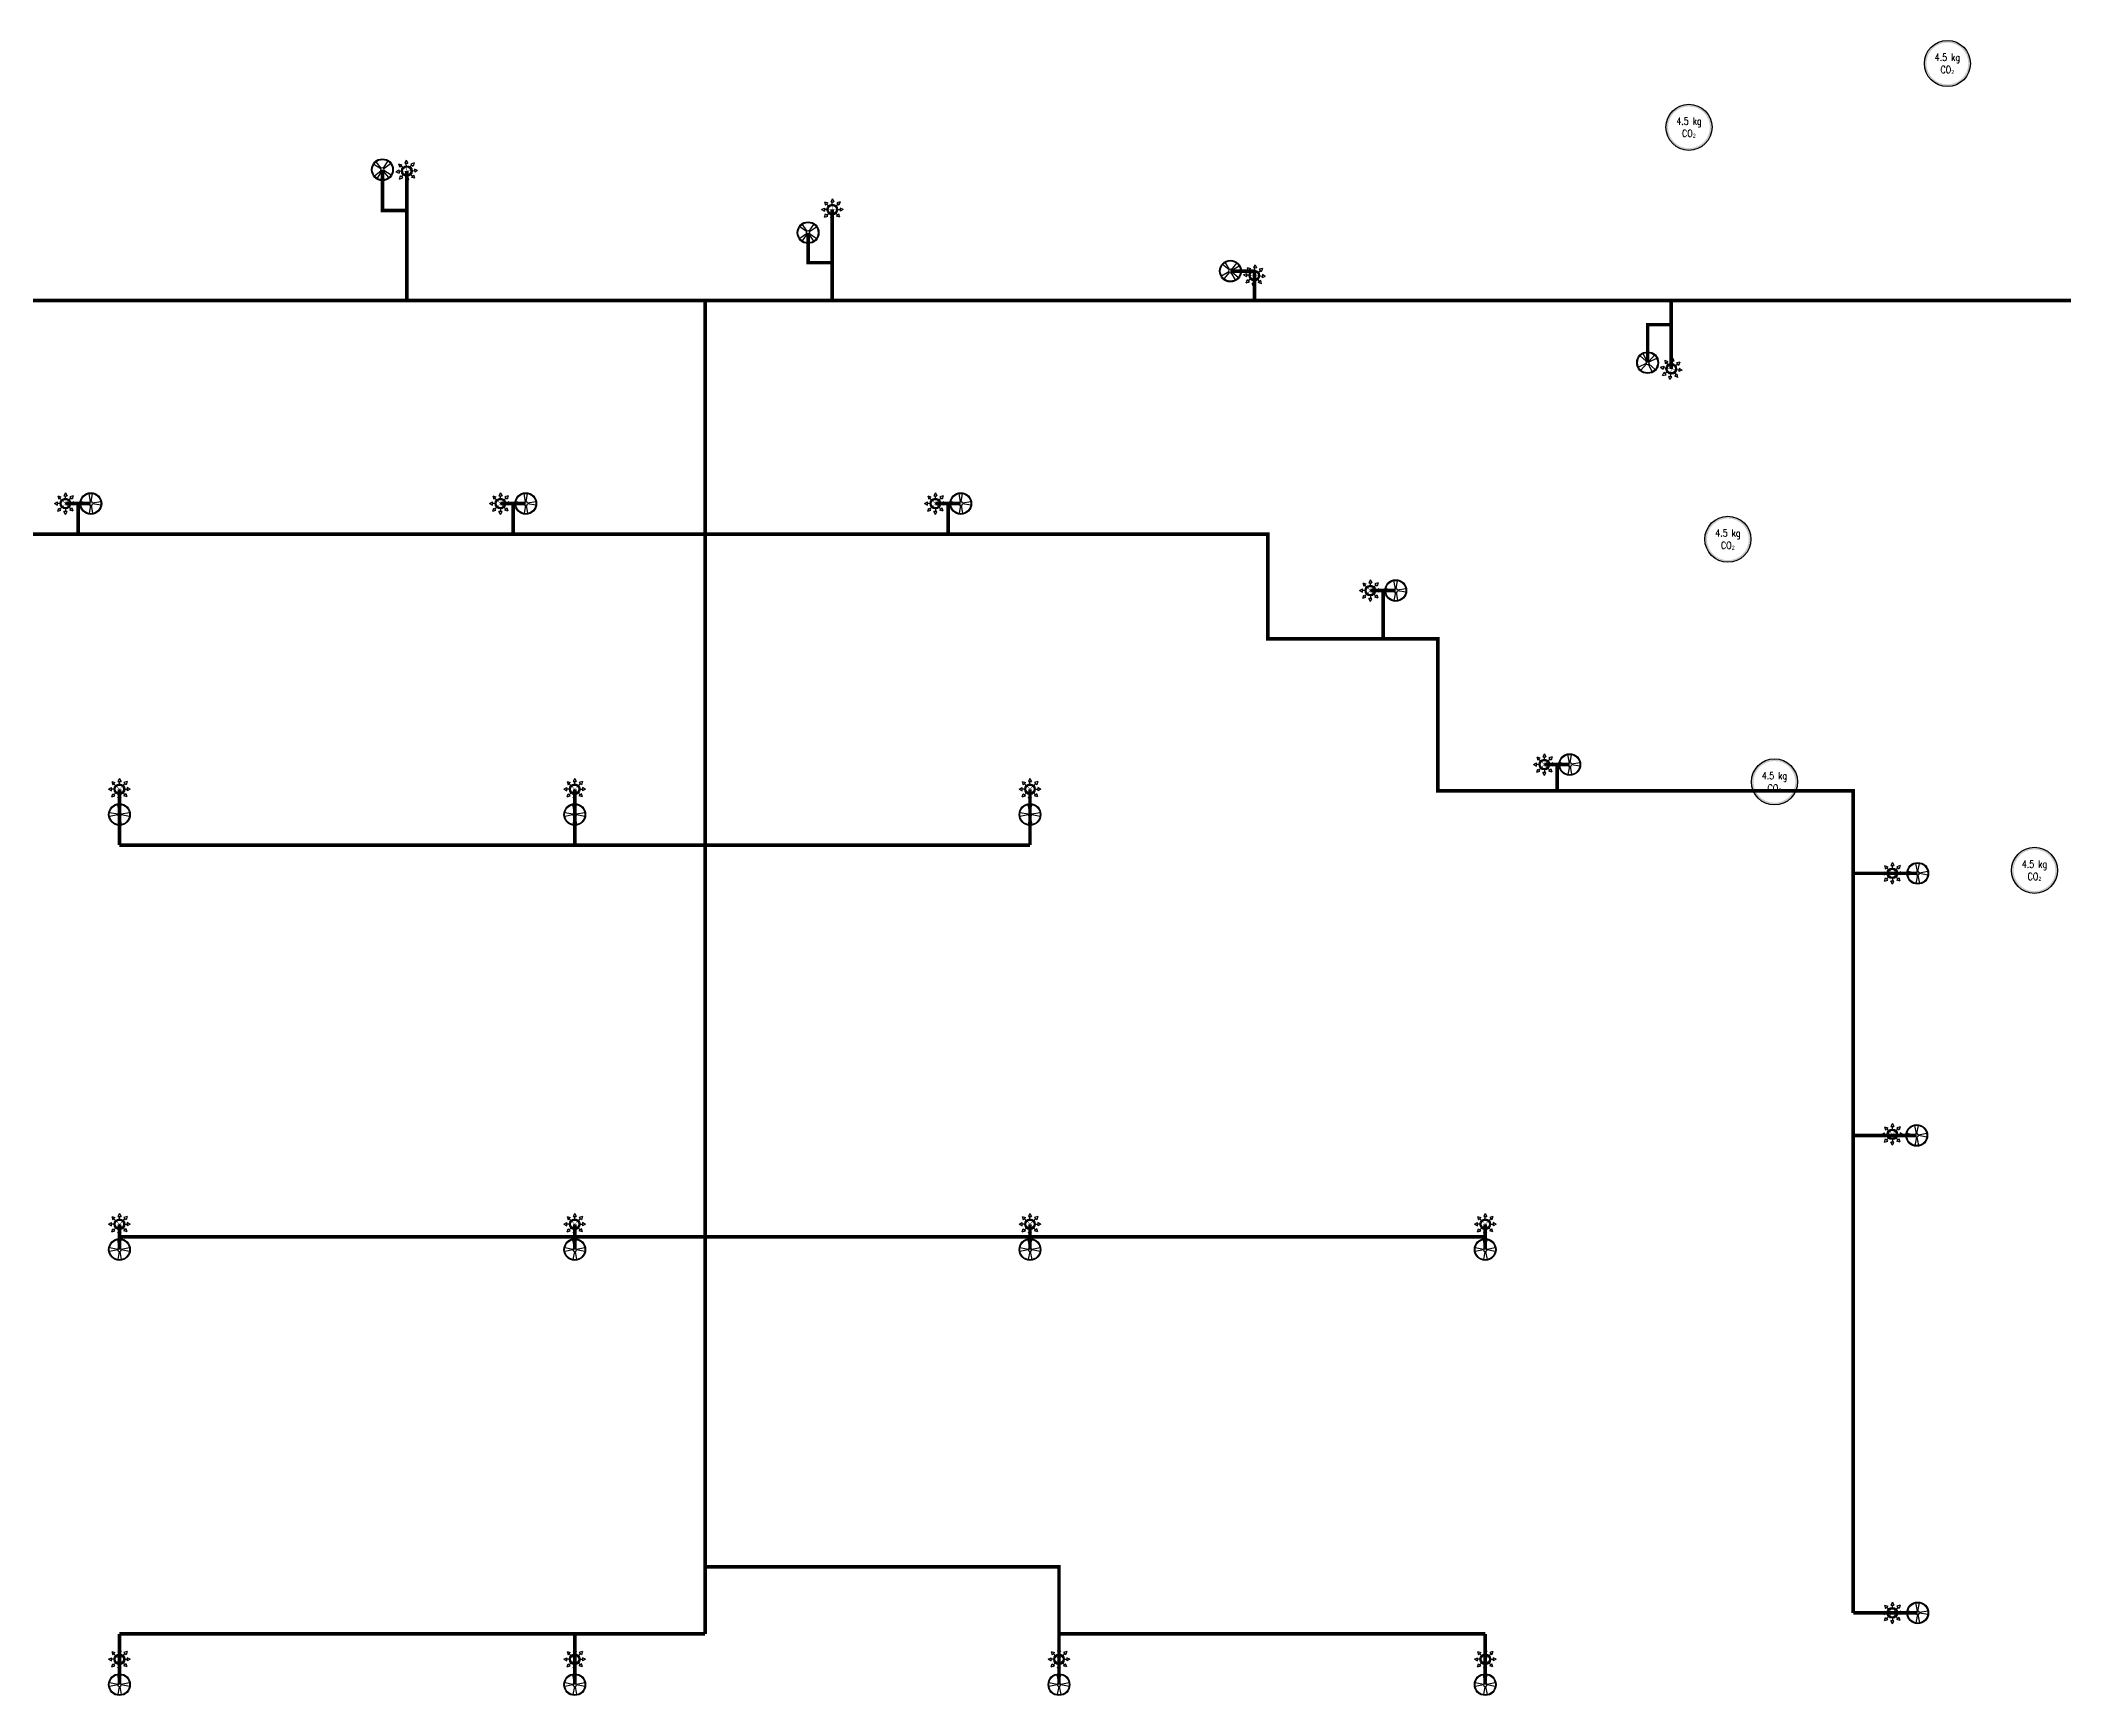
# Model space of a CAD drawing. Header units: millimetres. Extents: x -194958 to 83200, y -72620 to 64568.
# Drawn here: x 52406 to 66359, y -4675 to 6739 of the extents above; entities that cross this region are included whole.
import ezdxf
from ezdxf.enums import TextEntityAlignment as Align

# ---------------------------------------------------------------- set-up
doc = ezdxf.new("R2010")
doc.units = ezdxf.units.MM
doc.header["$LTSCALE"] = 200
doc.linetypes.add('CONTINOUS', pattern=[0])
for name, color, linetype, lineweight in [('_GD-M-FP-FireExtinguisher', 7, 'CONTINOUS', 30), ('_GD-M-FP-PenSpr-68°C', 150, 'Continuous', 30), ('_GD-M-FP-SprnBrn-100mm', 7, 'CONTINOUS', 30), ('_GD-M-FP-SprnBrn-25mm', 1, 'CONTINOUS', 30), ('_GD-M-FP-SprnBrn-40mm', 3, 'CONTINOUS', 30), ('_GD-M-FP-SprnBrn-50mm', 4, 'CONTINOUS', 30), ('_GD-M-FP-SprnBrn-65mm', 5, 'CONTINOUS', 30), ('_GD-M-FP-SprnBrn-80mm', 6, 'CONTINOUS', 30), ('_GD-M-FP-UprSpr', 150, 'Continuous', 30)]:
    doc.layers.add(name, color=color, linetype=linetype, lineweight=lineweight)
doc.styles.add('0137-T2-P-FF-6-108$0$GD-Romans', font='romans.shx', dxfattribs={"width": 0.8, "height": 2})

# ---------------------------------------------------------------- blocks, each defined once
blk = doc.blocks.new('0137-T2-P-FF-6-108$0$0137-T2-P-FF-17-119-RCP$0$0137-T2-P-FF-13-115-RCP$0$PENDANT SPRINKLER')
at = {"lineweight": 30}
h = blk.add_hatch(color=256, dxfattribs=at)
h.paths.add_polyline_path([(37, 0, 1), (-37, 0, 1)])
h.paths.add_polyline_path([(-29, 0, -1), (29, 0, -1)], flags=16)
for p, q in [((-75, 0), (-54, 11)), ((-54, -11), (-54, 11)), ((-53, 53), (-31, 46)), ((-53, 53), (-46, 31)), ((-46, 31), (-31, 46)), ((-20, 20), (-38, 38)), ((0, 75), (-11, 54)), ((-11, 54), (11, 54)), ((0, 75), (11, 54)), ((0, 29), (0, 54)), ((20, 20), (38, 38)), ((53, 53), (31, 46)), ((31, 46), (46, 31)), ((53, 53), (46, 31)), ((75, 0), (54, 11)), ((54, 11), (54, -11)), ((-75, 0), (-54, -11)), ((-29, 0), (-54, 0)), ((-53, -53), (-46, -31)), ((-53, -53), (-31, -46)), ((-46, -31), (-31, -46)), ((-20, -20), (-38, -38)), ((0, -75), (-11, -54)), ((11, -54), (-11, -54)), ((0, -29), (0, -54)), ((0, -75), (11, -54)), ((20, -20), (38, -38)), ((29, 0), (54, 0)), ((46, -31), (31, -46)), ((53, -53), (31, -46)), ((53, -53), (46, -31)), ((75, 0), (54, -11))]:
    blk.add_line(p, q, dxfattribs=at)
at = {"lineweight": 30, "const_width": 2.84}
for points in [[(-20, -20), (20, 20)], [(20, -20), (-20, 20)]]:
    blk.add_lwpolyline(points, dxfattribs=at)
at = {"lineweight": 30}
for radius in [36.6, 28.6]:
    blk.add_circle((0, 0), radius, dxfattribs=at)
blk = doc.blocks.new('0137-T2-P-FF-6-108$0$0137-T2-P-FF-17-119-RCP$0$0137-T2-P-FF-13-115-RCP$0$Upright sprinkler')
at = {"linetype": 'Continuous'}
h = blk.add_hatch(color=256, dxfattribs=at)
h.paths.add_polyline_path([(75, 0, 1), (-75, 0, 1)])
h.paths.add_polyline_path([(-70, 0, -1), (70, 0, -1)], flags=16)
for p, q in [((-12, 2), (-69, 12)), ((-2, 12), (-12, 69)), ((2, 12), (12, 69)), ((69, 12), (12, 2)), ((-12, -2), (-69, -12)), ((-2, -12), (-12, -69)), ((2, -12), (12, -69)), ((69, -12), (12, -2))]:
    blk.add_line(p, q, dxfattribs=at)
for radius in [75, 70]:
    blk.add_circle((0, 0), radius, dxfattribs=at)
for start, end in [(100, 170), (10, 80), (190, 260), (280, 350)]:
    blk.add_arc((0, 0), 12.5, start, end, dxfattribs=at)
blk = doc.blocks.new('4.5 kg CO2')
h = blk.add_hatch(color=150)
h.dxf.hatch_style = 1
h.paths.add_polyline_path([(159, 0, 1), (-159, 0, 1)])
h.paths.add_polyline_path([(-144, 0, -1), (144, 0, -1)], flags=16)
h.paths.add_polyline_path([(-102, -8), (102, -8), (102, -83), (-102, -83)], flags=8)
h.paths.add_polyline_path([(-71, 4), (71, 4), (71, 81), (-71, 81)], flags=8)
at = {"color": 150}
blk.add_circle((0, 0), 159, dxfattribs=at)
at = {"color": 150, "style": '0137-T2-P-FF-6-108$0$GD-Romans', "width": 0.8}
blk.add_text('4.5 kg', height=50, dxfattribs=at).set_placement((0, 43), align=Align.MIDDLE_CENTER)
at = {"color": 150, "insert": (0, -45), "char_height": 50, "width": 133.59, "attachment_point": 5, "style": '0137-T2-P-FF-6-108$0$GD-Romans'}
blk.add_mtext('CO{\\fISOCPEUR|b0|i0|c0|p34;₂}', dxfattribs=at)

msp = doc.modelspace()

# ---------------------------------------------------------------- linework, layer by layer
at = {"layer": '_GD-M-FP-SprnBrn-100mm', "const_width": 25}
msp.add_lwpolyline([(56739.6, 4945.1), (67177.1, 4945.1)], dxfattribs=at)
at = {"layer": '_GD-M-FP-SprnBrn-25mm', "const_width": 25}
for points in [[(54764.3, 5847.6), (54764.3, 5566.5), (54932.5, 5566.5)], [(54932.5, 5838.1), (54932.5, 4945.6)], [(57867, 5572.4), (57867, 4952.9)], [(57699.8, 5413.2), (57699.8, 5206.5), (57867, 5206.5)], [(60612.6, 5148.7), (60778.1, 5148.7)], [(60778.1, 5148.7), (60778.1, 4945.1)], [(63653.7, 4474.4), (63653.7, 4945.1)], [(63490.6, 4516.7), (63490.6, 4778.8), (63653.7, 4778.8)], [(52578.2, 3545), (52753.2, 3545)], [(52665.7, 3545), (52665.7, 3333.8)], [(55578.2, 3545), (55753.2, 3545)], [(55665.7, 3545), (55665.7, 3333.8)], [(58578.2, 3545), (58753.2, 3545)], [(58665.7, 3545), (58665.7, 3333.8)], [(61578.2, 2945), (61753.2, 2945)], [(61665.7, 2945), (61665.7, 2611.3)], [(62778.2, 1745), (62953.2, 1745)], [(62865.7, 1745), (62865.7, 1563.3)], [(65353.2, 995), (64908.1, 995)], [(65346.3, -811.9), (64901.2, -811.9)], [(64908.1, -1511.9), (64908.1, -4105)], [(65353.2, -4105), (64908.1, -4105)]]:
    msp.add_lwpolyline(points, dxfattribs=at)
at = {"layer": '_GD-M-FP-SprnBrn-25mm', "const_width": 25, "elevation": 0}
for points in [[(52950.7, 1575), (52950.7, 1189.5)], [(56090.7, 1575), (56090.7, 1189.5)], [(59230.7, 1575), (59230.7, 1189.5)], [(55840.7, 1189.5), (52950.7, 1189.5)], [(59230.7, 1189.5), (56989.6, 1189.5)], [(52950.7, -1425), (52950.7, -1600)], [(55840.7, -1512.5), (52950.7, -1512.5)], [(56090.7, -1425), (56090.7, -1600)], [(59230.7, -1425), (59230.7, -1600)], [(62370.7, -1512.5), (59480.7, -1512.5)], [(62370.7, -1425), (62370.7, -1600)], [(52950.7, -4600), (52950.7, -4250)], [(52950.7, -4250), (56090.7, -4250)], [(56090.7, -4600), (56090.7, -4250)], [(59430.7, -4600), (59430.7, -4250)], [(62370.7, -4250), (59430.7, -4250)], [(62370.7, -4600), (62370.7, -4250)]]:
    msp.add_lwpolyline(points, dxfattribs=at)
at = {"layer": '_GD-M-FP-SprnBrn-40mm', "const_width": 25, "elevation": 0}
for points in [[(56989.6, 1189.5), (55840.7, 1189.5)], [(59480.7, -1512.5), (55840.7, -1512.5)]]:
    msp.add_lwpolyline(points, dxfattribs=at)
at = {"layer": '_GD-M-FP-SprnBrn-40mm', "const_width": 25}
for points in [[(64908.1, 745), (64908.1, -1511.9)], [(59430.7, -4250), (59430.7, -3786.6), (56989.6, -3786.6)], [(55840.7, -4250), (56989.6, -4250)]]:
    msp.add_lwpolyline(points, dxfattribs=at)
at = {"layer": '_GD-M-FP-SprnBrn-50mm', "const_width": 25}
for points in [[(50533.3, 2095), (50533.3, 3333.8), (56989.6, 3333.8)], [(58915.7, 3333.8), (60870.6, 3333.8), (60870.6, 2611.3), (62044.5, 2611.3), (62044.5, 1563.3), (64908.1, 1563.3), (64908.1, 745)], [(56989.6, -1762.5), (56989.6, -4250)]]:
    msp.add_lwpolyline(points, dxfattribs=at)
at = {"layer": '_GD-M-FP-SprnBrn-65mm', "const_width": 25}
for points in [[(51696.2, 4945.1), (56739.6, 4945.1)], [(56989.6, 3333.8), (58915.7, 3333.8)], [(56989.6, 1520), (56989.6, -1762.5)]]:
    msp.add_lwpolyline(points, dxfattribs=at)
at = {"layer": '_GD-M-FP-SprnBrn-80mm', "const_width": 25}
msp.add_lwpolyline([(56989.6, 4945.1), (56989.6, 1520)], dxfattribs=at)

# ---------------------------------------------------------------- block references
at = {"layer": '_GD-M-FP-FireExtinguisher'}
for p in [(65558, 6579.7), (63775.6, 6139.9), (64044.2, 3298.8), (64365.3, 1625.6), (66158.9, 1015.7)]:
    msp.add_blockref('4.5 kg CO2', p, dxfattribs=at)
at = {"layer": '_GD-M-FP-PenSpr-68°C'}
for p, rotation in [((54932.5, 5838.1), 318.4247849027395), ((57867, 5572.4), 314.6452195647487), ((60778.1, 5117.2), 310.865654226758), ((63653.7, 4474.4), 307.0860888887673), ((52578.2, 3545), 3.620637389900147e-06), ((55578.2, 3545), 3.620637389900147e-06), ((58578.2, 3545), 3.620637389900147e-06), ((61578.2, 2945), 3.620637389900147e-06), ((62778.2, 1745), 3.620637389900147e-06), ((52950.7, 1575, 0), 3.620637389900147e-06), ((56090.7, 1575, 0), 3.620637389900147e-06), ((59230.7, 1575, 0), 3.620637389900147e-06), ((65178.2, 995), 3.620637389900147e-06), ((65178.2, -805), 3.620637389900147e-06), ((52950.7, -1425, 0), 3.620637389900147e-06), ((56090.7, -1425, 0), 3.620637389900147e-06), ((59230.7, -1425, 0), 3.620637389900147e-06), ((62370.7, -1425, 0), 3.620637389900147e-06), ((65178.2, -4105), 3.620637389900147e-06), ((52950.7, -4425, 0), 3.620637389900147e-06), ((56090.7, -4425, 0), 3.620637389900147e-06), ((59430.7, -4425, 0), 3.620637389900147e-06), ((62370.7, -4425, 0), 3.620637389900147e-06)]:
    msp.add_blockref('0137-T2-P-FF-6-108$0$0137-T2-P-FF-17-119-RCP$0$0137-T2-P-FF-13-115-RCP$0$PENDANT SPRINKLER', p, dxfattribs=dict(at, rotation=rotation))
at = {"layer": '_GD-M-FP-UprSpr'}
for p, rotation in [((54764.3, 5847.6), 318.4247860509434), ((57699.8, 5413.2), 314.6452211464837), ((60612.6, 5148.7), 310.865656242024), ((63490.6, 4516.7), 307.0860913375643)]:
    msp.add_blockref('0137-T2-P-FF-6-108$0$0137-T2-P-FF-17-119-RCP$0$0137-T2-P-FF-13-115-RCP$0$Upright sprinkler', p, dxfattribs=dict(at, rotation=rotation))
for p in [(52753.2, 3545), (55753.2, 3545), (58753.2, 3545), (61753.2, 2945), (62953.2, 1745), (52950.7, 1400, 0), (56090.7, 1400, 0), (59230.7, 1400, 0), (65353.2, 995), (65346.3, -811.9), (52950.7, -1600, 0), (56090.7, -1600, 0), (59230.7, -1600, 0), (62370.7, -1600, 0), (65353.2, -4105), (52950.7, -4600, 0), (56090.7, -4600, 0), (59430.7, -4600, 0), (62370.7, -4600, 0)]:
    msp.add_blockref('0137-T2-P-FF-6-108$0$0137-T2-P-FF-17-119-RCP$0$0137-T2-P-FF-13-115-RCP$0$Upright sprinkler', p, dxfattribs=at)

doc.saveas('drawing.dxf')
